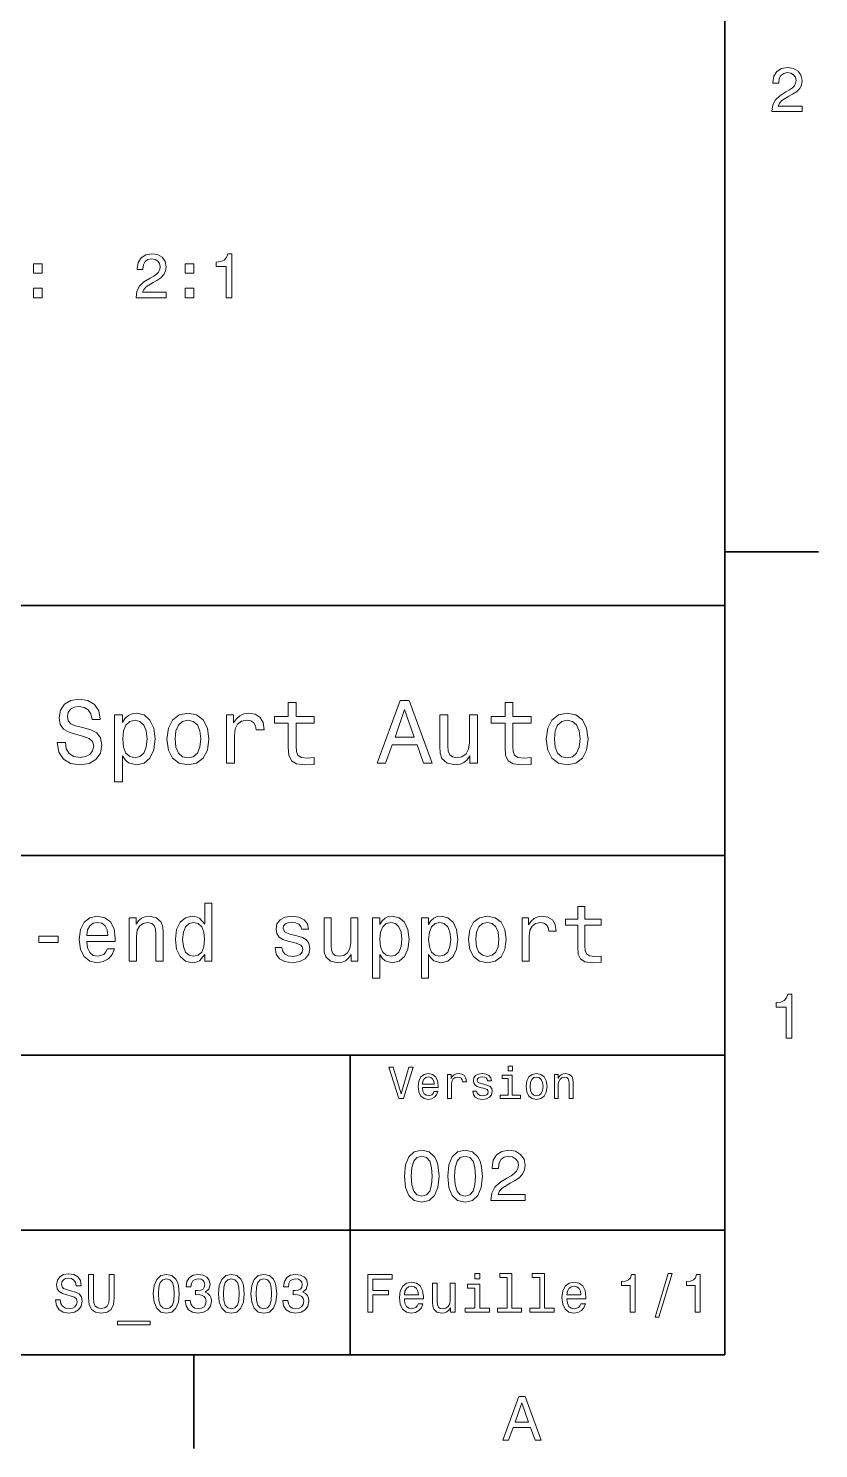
# Model space of a CAD drawing. Extents: x 0 to 420, y 0 to 297.
# Drawn here: x 354.2 to 417.5, y 2.5 to 116.2 of the extents above; entities that cross this region are included whole.
import ezdxf

# ---------------------------------------------------------------- set-up
doc = ezdxf.new("R2010")
doc.units = 0

msp = doc.modelspace()

# ---------------------------------------------------------------- linework, layer by layer
at = {"color": 7, "lineweight": 35}
for p, q in [((410, 10), (410, 287)), ((220, 70), (410, 70)), ((410, 70), (410, 10)), ((285, 50), (410, 50)), ((285, 34), (410, 34)), ((380, 10), (380, 34)), ((285, 20), (410, 20)), ((10, 10), (410, 10)), ((220, 10), (410, 10))]:
    msp.add_line(p, q, dxfattribs=at)
at = {"color": 7, "lineweight": 35, "ltscale": 0.1875}
for p, q in [((410, 74.300003), (417.5, 74.300003)), ((367.5, 10), (367.5, 2.5))]:
    msp.add_line(p, q, dxfattribs=at)
at = {"color": 7, "lineweight": 13}
for points in [[(413.76947, 109.566788), (416.175079, 109.566788), (416.175079, 110.000504), (414.273773, 110.000504), (414.3797, 110.237534), (414.561249, 110.434219), (415.121033, 110.79229), (415.418579, 110.943588), (415.751434, 111.160446), (415.988464, 111.412613), (416.124634, 111.710159), (416.175079, 112.048058), (416.089355, 112.471687), (415.852325, 112.804543), (415.489197, 113.016357), (415.020172, 113.092003), (414.536041, 113.006271), (414.167877, 112.769234), (413.930847, 112.390999), (413.850159, 111.891716), (413.850159, 111.821114), (414.309082, 111.821114), (414.309082, 111.861458), (414.354462, 112.204399), (414.490631, 112.456558), (414.707489, 112.617943), (414.994965, 112.673416), (415.287476, 112.622986), (415.504333, 112.496902), (415.645538, 112.300217), (415.695984, 112.053101), (415.660675, 111.821114), (415.56485, 111.624428), (415.403473, 111.452957), (415.181549, 111.301659), (414.884003, 111.140274), (414.389771, 110.827591), (414.041779, 110.494743), (413.835022, 110.091286), (413.76947, 109.581917)], [(362.872559, 94.653305), (365.278168, 94.653305), (365.278168, 95.087021), (363.376892, 95.087021), (363.482788, 95.324051), (363.664337, 95.520737), (364.224152, 95.878807), (364.521698, 96.030106), (364.854553, 96.246964), (365.091583, 96.499123), (365.227753, 96.796677), (365.278168, 97.134575), (365.192444, 97.558205), (364.955414, 97.891052), (364.592316, 98.102875), (364.123291, 98.17852), (363.63913, 98.092781), (363.270966, 97.855751), (363.033936, 97.477509), (362.953247, 96.978233), (362.953247, 96.907623), (363.412201, 96.907623), (363.412201, 96.947975), (363.457581, 97.290909), (363.59375, 97.543076), (363.810608, 97.704453), (364.098053, 97.759933), (364.390564, 97.709503), (364.607422, 97.58342), (364.748627, 97.386734), (364.799072, 97.139618), (364.763763, 96.907623), (364.667938, 96.710938), (364.506561, 96.539474), (364.284668, 96.388176), (363.987122, 96.226791), (363.492889, 95.914108), (363.144897, 95.581261), (362.93811, 95.177803), (362.872559, 94.668434)], [(370.084381, 94.653305), (370.543304, 94.653305), (370.543304, 98.17852), (370.200378, 98.17852), (370.109589, 97.87088), (369.92804, 97.664108), (369.650665, 97.543076), (369.267365, 97.502724), (369.267365, 97.144661), (370.084381, 97.144661)], [(354.647064, 96.610077), (355.343018, 96.610077), (355.343018, 97.361519), (354.647064, 97.361519)], [(366.791138, 96.610077), (367.487122, 96.610077), (367.487122, 97.361519), (366.791138, 97.361519)], [(354.647064, 94.653305), (355.343018, 94.653305), (355.343018, 95.404747), (354.647064, 95.404747)], [(366.791138, 94.653305), (367.487122, 94.653305), (367.487122, 95.404747), (366.791138, 95.404747)], [(357.20462, 59.030979), (356.549011, 59.030979), (356.693085, 58.267288), (357.053314, 57.70533), (357.608063, 57.366714), (358.357361, 57.244236), (359.099426, 57.359509), (359.654175, 57.67651), (360.007202, 58.17363), (360.136902, 58.82925), (360.028809, 59.420029), (359.726227, 59.801872), (359.236328, 60.054031), (358.580688, 60.241352), (358.018738, 60.378242), (357.651306, 60.536743), (357.442383, 60.767288), (357.377533, 61.127522), (357.442383, 61.451729), (357.6297, 61.696686), (357.917877, 61.862389), (358.314117, 61.920029), (358.71759, 61.84798), (359.034576, 61.653458), (359.24353, 61.32925), (359.344391, 60.889767), (360, 60.889767), (360, 60.904179), (359.884735, 61.581409), (359.546112, 62.085732), (359.01297, 62.402737), (358.292511, 62.510807), (357.644104, 62.402737), (357.139771, 62.100143), (356.815552, 61.631844), (356.700287, 61.026657), (356.793945, 60.486309), (357.067719, 60.118874), (357.5, 59.873917), (358.09079, 59.6866), (358.674347, 59.520893), (359.113831, 59.362389), (359.380402, 59.131844), (359.47406, 58.757202), (359.387604, 58.375359), (359.164276, 58.087173), (358.825653, 57.907059), (358.386169, 57.849422), (357.896271, 57.928673), (357.521606, 58.159222), (357.283875, 58.533859)], [(375.050415, 60.579971), (375.050415, 58.64193), (375.093658, 58.015129), (375.29538, 57.582851), (375.698853, 57.330688), (376.383301, 57.244236), (377.132568, 57.280258), (377.132568, 57.827808), (376.585022, 57.78458), (376.087891, 57.842216), (375.82132, 58.022331), (375.706055, 58.324928), (375.684448, 58.75), (375.684448, 60.579971), (377.132568, 60.579971), (377.132568, 61.120316), (375.684448, 61.120316), (375.684448, 62.251438), (375.050415, 62.251438), (375.050415, 61.120316), (373.955322, 61.120316), (373.955322, 60.579971)], [(382.175781, 57.381123), (382.838623, 57.381123), (383.364563, 58.850864), (385.360229, 58.850864), (385.886169, 57.381123), (386.563416, 57.381123), (384.733429, 62.388329), (383.998566, 62.388329)], [(383.595093, 59.463257), (384.365997, 61.667866), (385.136902, 59.463257)], [(392.399109, 60.579971), (392.399109, 58.64193), (392.442352, 58.015129), (392.644073, 57.582851), (393.047546, 57.330688), (393.731995, 57.244236), (394.481262, 57.280258), (394.481262, 57.827808), (393.933716, 57.78458), (393.436584, 57.842216), (393.170013, 58.022331), (393.054749, 58.324928), (393.033142, 58.75), (393.033142, 60.579971), (394.481262, 60.579971), (394.481262, 61.120316), (393.033142, 61.120316), (393.033142, 62.251438), (392.399109, 62.251438), (392.399109, 61.120316), (391.304016, 61.120316), (391.304016, 60.579971)], [(361.786743, 60.652016), (361.786743, 61.25), (361.15274, 61.25), (361.15274, 55.882565), (361.786743, 55.882565), (361.786743, 57.971901), (362.010101, 57.633286), (362.262268, 57.409943), (362.896271, 57.244236), (363.501465, 57.381123), (363.976959, 57.791786), (364.286743, 58.440201), (364.402039, 59.319164), (364.286743, 60.190922), (363.976959, 60.839336), (363.501465, 61.242794), (362.896271, 61.386887), (362.550446, 61.343658), (362.255066, 61.206772), (362.002899, 60.976223)], [(362.788208, 57.8134), (362.363129, 57.907059), (362.053314, 58.195244), (361.858795, 58.663544), (361.793945, 59.319164), (361.858795, 59.967579), (362.053314, 60.435879), (362.363129, 60.716858), (362.788208, 60.817722), (363.177246, 60.716858), (363.48703, 60.428673), (363.68158, 59.960373), (363.753601, 59.319164), (363.68158, 58.67075), (363.48703, 58.195244), (363.177246, 57.907059)], [(365.338623, 59.311958), (365.453888, 58.432995), (365.785309, 57.78458), (366.311249, 57.381123), (367.017303, 57.244236), (367.716125, 57.381123), (368.242065, 57.777374), (368.573486, 58.425793), (368.695984, 59.311958), (368.573486, 60.190922), (368.242065, 60.846542), (367.716125, 61.242794), (367.017303, 61.386887), (366.311249, 61.242794), (365.785309, 60.839336), (365.453888, 60.190922)], [(365.98703, 59.319164), (366.05188, 59.967579), (366.253601, 60.435879), (366.57782, 60.72406), (367.017303, 60.824928), (367.449585, 60.72406), (367.773773, 60.443081), (367.975525, 59.967579), (368.047546, 59.319164), (367.975525, 58.663544), (367.773773, 58.188038), (367.449585, 57.899853), (367.017303, 57.806194), (366.57782, 57.899853), (366.253601, 58.188038), (366.05188, 58.663544)], [(370.100861, 57.381123), (370.734863, 57.381123), (370.734863, 59.592937), (370.799713, 60.12608), (370.994232, 60.507923), (371.311249, 60.738472), (371.736328, 60.817722), (372.053314, 60.767288), (372.291077, 60.623199), (372.435181, 60.378242), (372.485596, 60.046829), (373.126801, 60.046829), (373.040344, 60.630402), (372.802612, 61.048271), (372.406342, 61.30043), (371.865997, 61.386887), (371.498566, 61.32925), (371.181549, 61.185158), (370.900574, 60.940201), (370.677246, 60.608788), (370.677246, 61.25), (370.100861, 61.25)], [(390.194519, 61.25), (389.560516, 61.25), (389.560516, 59.016571), (389.488464, 58.497837), (389.279541, 58.123196), (388.955322, 57.892651), (388.530243, 57.820602), (388.19165, 57.878242), (387.975494, 58.051151), (387.853027, 58.346542), (387.824219, 58.764408), (387.824219, 61.25), (387.190186, 61.25), (387.190186, 58.706772), (387.211792, 58.195244), (387.348694, 57.770172), (387.766571, 57.381123), (388.436584, 57.244236), (388.796814, 57.294666), (389.106628, 57.424351), (389.373199, 57.647694), (389.589325, 57.971901), (389.589325, 57.381123), (390.194519, 57.381123)], [(395.698853, 59.311958), (395.814117, 58.432995), (396.145508, 57.78458), (396.671448, 57.381123), (397.377502, 57.244236), (398.076355, 57.381123), (398.602295, 57.777374), (398.933716, 58.425793), (399.056183, 59.311958), (398.933716, 60.190922), (398.602295, 60.846542), (398.076355, 61.242794), (397.377502, 61.386887), (396.671448, 61.242794), (396.145508, 60.839336), (395.814117, 60.190922)], [(396.34726, 59.319164), (396.412109, 59.967579), (396.613831, 60.435879), (396.938019, 60.72406), (397.377502, 60.824928), (397.809784, 60.72406), (398.134003, 60.443081), (398.335724, 59.967579), (398.407776, 59.319164), (398.335724, 58.663544), (398.134003, 58.188038), (397.809784, 57.899853), (397.377502, 57.806194), (396.938019, 57.899853), (396.613831, 58.188038), (396.412109, 58.663544)], [(368.363098, 42.068443), (368.363098, 41.530258), (368.933716, 41.530258), (368.933716, 46.185879), (368.369568, 46.185879), (368.369568, 44.480545), (367.93515, 44.973343), (367.669312, 45.090057), (367.364532, 45.135445), (366.813385, 45.005764), (366.385437, 44.642651), (366.106628, 44.059078), (366.009338, 43.274494), (366.106628, 42.489914), (366.385437, 41.899857), (366.813385, 41.530258), (367.364532, 41.407059), (367.669312, 41.45245), (367.94165, 41.569164)], [(398.216125, 44.409222), (398.216125, 42.664986), (398.255035, 42.100864), (398.436584, 41.711815), (398.799683, 41.484871), (399.41571, 41.407059), (400.090027, 41.43948), (400.090027, 41.932274), (399.597229, 41.893372), (399.149841, 41.945244), (398.909912, 42.107349), (398.806183, 42.379681), (398.786743, 42.762245), (398.786743, 44.409222), (400.090027, 44.409222), (400.090027, 44.895531), (398.786743, 44.895531), (398.786743, 45.913544), (398.216125, 45.913544), (398.216125, 44.895531), (397.23053, 44.895531), (397.23053, 44.409222)], [(358.91571, 43.105907), (361.19812, 43.105907), (361.20459, 43.371758), (361.100861, 44.117435), (360.815552, 44.675072), (360.361664, 45.012245), (359.758636, 45.135445), (359.168579, 45.005764), (358.714691, 44.642651), (358.422913, 44.052593), (358.319153, 43.274494), (358.416412, 42.476944), (358.708191, 41.893372), (359.155609, 41.530258), (359.739197, 41.407059), (360.244934, 41.491352), (360.659943, 41.711815), (360.964691, 42.061958), (361.139771, 42.528816), (360.575623, 42.528816), (360.458923, 42.269451), (360.290344, 42.074928), (359.810516, 41.919308), (359.440918, 41.990631), (359.162079, 42.217579), (358.98053, 42.587173), (358.91571, 43.086452)], [(358.91571, 43.585735), (358.98703, 44.033138), (359.162079, 44.363831), (359.427948, 44.564842), (359.778076, 44.636166), (360.121735, 44.564842), (360.387604, 44.363831), (360.549683, 44.033138), (360.608063, 43.585735)], [(362.319885, 41.530258), (362.890472, 41.530258), (362.890472, 43.540344), (362.948822, 44.000721), (363.136871, 44.337894), (363.42865, 44.545387), (363.817719, 44.623199), (364.128967, 44.558357), (364.323486, 44.383286), (364.420746, 44.091499), (364.453156, 43.70245), (364.453156, 41.530258), (365.023773, 41.530258), (365.023773, 43.819164), (364.997833, 44.279537), (364.881104, 44.662102), (364.498535, 45.012245), (363.902008, 45.135445), (363.57132, 45.090057), (363.29248, 44.966858), (363.052582, 44.759365), (362.864532, 44.480545), (362.864532, 45.012245), (362.319885, 45.012245)], [(367.461792, 44.623199), (367.837891, 44.532421), (368.123199, 44.279537), (368.291779, 43.858067), (368.356628, 43.274494), (368.291779, 42.684437), (368.123199, 42.262966), (367.837891, 42.003601), (367.461792, 41.919308), (367.105164, 42.003601), (366.832825, 42.262966), (366.651276, 42.690922), (366.592926, 43.274494), (366.651276, 43.851585), (366.832825, 44.273052), (367.105164, 44.532421)], [(375.735596, 43.559795), (375.184418, 43.68948), (374.77594, 43.838615), (374.639771, 44.143372), (374.67865, 44.357346), (374.814819, 44.512966), (375.035278, 44.610229), (375.353027, 44.649136), (375.657776, 44.610229), (375.897675, 44.493515), (376.053314, 44.318443), (376.118134, 44.085014), (376.675781, 44.085014), (376.675781, 44.09798), (376.578522, 44.519451), (376.312683, 44.850143), (375.897675, 45.057636), (375.353027, 45.135445), (374.80188, 45.057636), (374.399841, 44.843658), (374.146973, 44.525936), (374.069153, 44.123917), (374.127502, 43.734871), (374.309082, 43.462536), (374.60733, 43.268009), (375.041779, 43.131844), (375.677216, 42.976223), (376.066284, 42.814121), (376.170013, 42.684437), (376.208923, 42.489914), (376.150574, 42.25), (375.994934, 42.068443), (375.742065, 41.951729), (375.404877, 41.912823), (375.048279, 41.951729), (374.788879, 42.087894), (374.613831, 42.308357), (374.54248, 42.61311), (373.991333, 42.61311), (374.082123, 42.094379), (374.347961, 41.7183), (374.76944, 41.491352), (375.353027, 41.407059), (375.962524, 41.491352), (376.409943, 41.7183), (376.682251, 42.081409), (376.779541, 42.554752), (376.708191, 42.963257), (376.507202, 43.242073), (376.176514, 43.42363)], [(380.618134, 45.012245), (380.047546, 45.012245), (380.047546, 43.002159), (379.982697, 42.535301), (379.794647, 42.198124), (379.502869, 41.990631), (379.1203, 41.925793), (378.815552, 41.977665), (378.621033, 42.133286), (378.510803, 42.399136), (378.484863, 42.775215), (378.484863, 45.012245), (377.914246, 45.012245), (377.914246, 42.723343), (377.933716, 42.262966), (378.056915, 41.880402), (378.432983, 41.530258), (379.036011, 41.407059), (379.360229, 41.45245), (379.639038, 41.569164), (379.878967, 41.770172), (380.073486, 42.061958), (380.073486, 41.530258), (380.618134, 41.530258)], [(382.375366, 44.474064), (382.375366, 45.012245), (381.804749, 45.012245), (381.804749, 40.181557), (382.375366, 40.181557), (382.375366, 42.061958), (382.576355, 41.757202), (382.803284, 41.556194), (383.373901, 41.407059), (383.918579, 41.530258), (384.346527, 41.899857), (384.625366, 42.483429), (384.729095, 43.274494), (384.625366, 44.059078), (384.346527, 44.642651), (383.918579, 45.005764), (383.373901, 45.135445), (383.062683, 45.096542), (382.796814, 44.973343), (382.569885, 44.76585)], [(383.276642, 41.919308), (382.894073, 42.003601), (382.615265, 42.262966), (382.440186, 42.684437), (382.381836, 43.274494), (382.440186, 43.858067), (382.615265, 44.279537), (382.894073, 44.532421), (383.276642, 44.623199), (383.62677, 44.532421), (383.905609, 44.273052), (384.080688, 43.851585), (384.145508, 43.274494), (384.080688, 42.690922), (383.905609, 42.262966), (383.62677, 42.003601)], [(386.278809, 44.474064), (386.278809, 45.012245), (385.708191, 45.012245), (385.708191, 40.181557), (386.278809, 40.181557), (386.278809, 42.061958), (386.479797, 41.757202), (386.706757, 41.556194), (387.277374, 41.407059), (387.822021, 41.530258), (388.25, 41.899857), (388.528809, 42.483429), (388.632568, 43.274494), (388.528809, 44.059078), (388.25, 44.642651), (387.822021, 45.005764), (387.277374, 45.135445), (386.966125, 45.096542), (386.700287, 44.973343), (386.473328, 44.76585)], [(387.180115, 41.919308), (386.797546, 42.003601), (386.518738, 42.262966), (386.343658, 42.684437), (386.285278, 43.274494), (386.343658, 43.858067), (386.518738, 44.279537), (386.797546, 44.532421), (387.180115, 44.623199), (387.530243, 44.532421), (387.809082, 44.273052), (387.984131, 43.851585), (388.048981, 43.274494), (387.984131, 42.690922), (387.809082, 42.262966), (387.530243, 42.003601)], [(389.475494, 43.268009), (389.579224, 42.476944), (389.877502, 41.893372), (390.350861, 41.530258), (390.986298, 41.407059), (391.615265, 41.530258), (392.088593, 41.886887), (392.386871, 42.470459), (392.497101, 43.268009), (392.386871, 44.059078), (392.088593, 44.649136), (391.615265, 45.005764), (390.986298, 45.135445), (390.350861, 45.005764), (389.877502, 44.642651), (389.579224, 44.059078)], [(390.059082, 43.274494), (390.117432, 43.858067), (390.298981, 44.279537), (390.590759, 44.538902), (390.986298, 44.629681), (391.375336, 44.538902), (391.667145, 44.286022), (391.848694, 43.858067), (391.913513, 43.274494), (391.848694, 42.684437), (391.667145, 42.256481), (391.375336, 41.997116), (390.986298, 41.912823), (390.590759, 41.997116), (390.298981, 42.256481), (390.117432, 42.684437)], [(393.761505, 41.530258), (394.332123, 41.530258), (394.332123, 43.520893), (394.390472, 44.000721), (394.565552, 44.344379), (394.850861, 44.551872), (395.233398, 44.623199), (395.518707, 44.577808), (395.732697, 44.448124), (395.862366, 44.227665), (395.907776, 43.929394), (396.484863, 43.929394), (396.407043, 44.454609), (396.193054, 44.830692), (395.836426, 45.057636), (395.350128, 45.135445), (395.01944, 45.083572), (394.734131, 44.953888), (394.481262, 44.733429), (394.280243, 44.435158), (394.280243, 45.012245), (393.761505, 45.012245)], [(355.070587, 43.015129), (356.639771, 43.015129), (356.639771, 43.527378), (355.070587, 43.527378)], [(414.909241, 35.366787), (415.368164, 35.366787), (415.368164, 38.892002), (415.025208, 38.892002), (414.934448, 38.584366), (414.752899, 38.377594), (414.475525, 38.256557), (414.092224, 38.216209), (414.092224, 37.858143), (414.909241, 37.858143)], [(384.71109, 33.03458), (384.08429, 30.905619), (383.439484, 33.03458), (383.09726, 33.03458), (383.904175, 30.530979), (384.264404, 30.530979), (385.053314, 33.03458)], [(392.992798, 33.117435), (392.657776, 33.117435), (392.657776, 32.757202), (392.992798, 32.757202)], [(385.784576, 31.40634), (387.052582, 31.40634), (387.056183, 31.554033), (386.998566, 31.9683), (386.840057, 32.278099), (386.587891, 32.465416), (386.252869, 32.533859), (385.925079, 32.461815), (385.672913, 32.260086), (385.510803, 31.932276), (385.453156, 31.5), (385.507202, 31.056915), (385.669312, 30.732708), (385.917877, 30.530979), (386.242065, 30.462536), (386.523041, 30.509365), (386.753601, 30.631844), (386.922913, 30.826368), (387.020172, 31.085733), (386.706787, 31.085733), (386.641937, 30.941643), (386.548279, 30.833572), (386.281708, 30.747118), (386.076355, 30.786743), (385.921478, 30.912823), (385.820618, 31.118155), (385.784576, 31.395533)], [(385.784576, 31.672911), (385.824219, 31.921469), (385.921478, 32.105186), (386.069153, 32.216858), (386.263702, 32.256485), (386.45462, 32.216858), (386.602295, 32.105186), (386.692352, 31.921469), (386.724792, 31.672911)], [(387.794678, 30.530979), (388.111664, 30.530979), (388.111664, 31.636887), (388.144104, 31.903458), (388.241364, 32.094379), (388.399841, 32.209652), (388.612396, 32.249279), (388.770905, 32.224064), (388.889771, 32.152016), (388.961823, 32.029537), (388.98703, 31.863832), (389.307648, 31.863832), (389.264404, 32.155621), (389.145538, 32.364552), (388.947418, 32.490635), (388.677246, 32.533859), (388.49353, 32.505043), (388.335022, 32.432995), (388.194519, 32.310516), (388.082855, 32.144814), (388.082855, 32.465416), (387.794678, 32.465416)], [(390.791779, 31.658501), (390.485596, 31.730547), (390.258636, 31.8134), (390.182983, 31.982708), (390.20462, 32.101585), (390.280273, 32.188038), (390.40274, 32.242073), (390.579254, 32.263687), (390.748566, 32.242073), (390.881836, 32.177231), (390.968292, 32.079971), (391.004333, 31.950287), (391.314117, 31.950287), (391.314117, 31.957493), (391.260101, 32.191643), (391.112396, 32.375359), (390.881836, 32.490635), (390.579254, 32.533859), (390.273041, 32.490635), (390.049713, 32.371758), (389.90921, 32.195244), (389.865997, 31.971901), (389.898407, 31.755764), (389.999268, 31.604465), (390.164978, 31.496397), (390.406342, 31.420748), (390.759369, 31.334293), (390.975494, 31.244236), (391.033142, 31.17219), (391.054749, 31.064121), (391.022339, 30.930836), (390.935883, 30.829971), (390.79538, 30.765129), (390.608063, 30.743515), (390.409943, 30.765129), (390.265839, 30.840778), (390.168579, 30.963255), (390.128967, 31.132565), (389.822754, 31.132565), (389.873199, 30.844379), (390.020905, 30.635447), (390.255035, 30.509365), (390.579254, 30.462536), (390.917877, 30.509365), (391.166412, 30.635447), (391.317719, 30.837175), (391.371765, 31.100143), (391.332123, 31.327089), (391.220459, 31.481987), (391.036743, 31.582851)], [(392.981995, 30.79755), (392.981995, 32.400574), (392.167877, 32.400574), (392.167877, 32.130402), (392.664978, 32.130402), (392.664978, 30.79755), (392.016571, 30.79755), (392.016571, 30.530979), (393.637604, 30.530979), (393.637604, 30.79755)], [(394.087891, 31.496397), (394.145538, 31.056915), (394.311249, 30.732708), (394.574219, 30.530979), (394.927246, 30.462536), (395.276672, 30.530979), (395.539612, 30.729107), (395.705322, 31.053314), (395.766571, 31.496397), (395.705322, 31.935879), (395.539612, 32.263687), (395.276672, 32.461815), (394.927246, 32.533859), (394.574219, 32.461815), (394.311249, 32.260086), (394.145538, 31.935879)], [(394.412109, 31.5), (394.444519, 31.824207), (394.54538, 32.058357), (394.707489, 32.20245), (394.927246, 32.25288), (395.143372, 32.20245), (395.305481, 32.061958), (395.406342, 31.824207), (395.442352, 31.5), (395.406342, 31.17219), (395.305481, 30.934437), (395.143372, 30.790344), (394.927246, 30.743515), (394.707489, 30.790344), (394.54538, 30.934437), (394.444519, 31.17219)], [(396.350159, 30.530979), (396.667145, 30.530979), (396.667145, 31.647694), (396.699554, 31.903458), (396.804047, 32.090778), (396.966125, 32.206051), (397.182281, 32.249279), (397.355194, 32.213257), (397.463257, 32.115993), (397.517303, 31.95389), (397.535309, 31.737751), (397.535309, 30.530979), (397.852295, 30.530979), (397.852295, 31.802593), (397.837891, 32.058357), (397.773041, 32.270893), (397.560516, 32.465416), (397.229095, 32.533859), (397.04538, 32.508644), (396.890503, 32.440201), (396.757202, 32.324928), (396.65274, 32.170029), (396.65274, 32.465416), (396.350159, 32.465416)], [(384.345825, 24.314121), (384.432281, 23.409224), (384.703156, 22.763689), (385.135437, 22.371759), (385.734863, 22.244957), (386.328522, 22.371759), (386.760803, 22.763689), (387.02594, 23.409224), (387.118164, 24.314121), (387.02594, 25.213257), (386.916412, 25.570606), (386.760803, 25.864553), (386.328522, 26.256485), (385.734863, 26.38905), (385.135437, 26.256485), (384.703156, 25.858791), (384.432281, 25.213257)], [(387.815552, 24.314121), (387.902008, 23.409224), (388.172913, 22.763689), (388.605194, 22.371759), (389.20462, 22.244957), (389.798279, 22.371759), (390.23056, 22.763689), (390.495667, 23.409224), (390.587891, 24.314121), (390.495667, 25.213257), (390.386169, 25.570606), (390.23056, 25.864553), (389.798279, 26.256485), (389.20462, 26.38905), (388.605194, 26.256485), (388.172913, 25.858791), (387.902008, 25.213257)], [(391.268005, 22.360231), (394.017303, 22.360231), (394.017303, 22.855909), (391.844391, 22.855909), (391.965424, 23.126802), (392.172913, 23.351585), (392.812683, 23.760807), (393.15274, 23.933718), (393.533142, 24.181557), (393.804047, 24.469742), (393.959656, 24.809799), (394.017303, 25.195967), (393.919312, 25.680117), (393.648407, 26.06052), (393.233429, 26.302595), (392.697418, 26.38905), (392.144104, 26.291067), (391.723328, 26.020174), (391.452454, 25.587896), (391.360229, 25.017292), (391.360229, 24.9366), (391.884735, 24.9366), (391.884735, 24.98271), (391.936584, 25.374641), (392.092224, 25.662825), (392.340057, 25.847263), (392.668579, 25.910664), (393.002869, 25.853027), (393.250732, 25.708935), (393.412109, 25.48415), (393.469727, 25.201729), (393.429382, 24.9366), (393.319885, 24.711817), (393.135437, 24.51585), (392.881836, 24.342941), (392.541779, 24.158503), (391.976959, 23.801153), (391.579254, 23.42075), (391.342926, 22.959656), (391.268005, 22.377522)], [(384.899139, 24.314121), (384.945251, 25.011528), (385.089325, 25.51297), (385.348694, 25.806917), (385.734863, 25.910664), (386.115265, 25.806917), (386.374634, 25.51297), (386.518738, 25.011528), (386.56485, 24.314121), (386.518738, 23.610952), (386.374634, 23.10951), (386.115265, 22.815563), (385.734863, 22.717581), (385.348694, 22.815563), (385.089325, 23.10951), (384.945251, 23.610952)], [(388.368866, 24.314121), (388.414978, 25.011528), (388.559082, 25.51297), (388.818451, 25.806917), (389.20462, 25.910664), (389.585022, 25.806917), (389.844391, 25.51297), (389.988464, 25.011528), (390.034576, 24.314121), (389.988464, 23.610952), (389.844391, 23.10951), (389.585022, 22.815563), (389.20462, 22.717581), (388.818451, 22.815563), (388.559082, 23.10951), (388.414978, 23.610952)], [(356.799713, 14.418589), (356.406342, 14.418589), (356.492798, 13.960375), (356.708923, 13.623199), (357.041779, 13.42003), (357.491333, 13.346542), (357.936584, 13.415707), (358.26944, 13.605908), (358.481262, 13.904179), (358.559082, 14.297551), (358.494232, 14.652018), (358.312683, 14.881124), (358.018738, 15.032421), (357.625366, 15.144814), (357.288177, 15.226946), (357.067719, 15.322046), (356.942352, 15.460375), (356.903442, 15.676514), (356.942352, 15.871038), (357.054749, 16.018013), (357.227661, 16.117435), (357.465424, 16.152018), (357.707489, 16.108789), (357.897675, 15.992075), (358.023041, 15.797551), (358.083557, 15.533862), (358.476929, 15.533862), (358.476929, 15.542507), (358.407776, 15.948848), (358.20459, 16.251442), (357.884705, 16.441643), (357.452454, 16.506485), (357.063385, 16.441643), (356.760803, 16.260086), (356.566284, 15.979107), (356.497101, 15.615994), (356.553314, 15.291787), (356.71756, 15.071326), (356.976929, 14.924352), (357.33139, 14.81196), (357.681549, 14.712537), (357.945251, 14.617435), (358.105194, 14.479107), (358.161377, 14.254323), (358.109497, 14.025216), (357.975494, 13.852305), (357.772339, 13.744237), (357.508636, 13.709655), (357.214691, 13.757205), (356.989899, 13.895534), (356.84726, 14.120317)], [(359.05188, 14.569885), (359.112396, 14.029539), (359.302582, 13.644813), (359.622467, 13.424352), (360.085022, 13.346542), (360.543213, 13.424352), (360.863098, 13.644813), (361.053314, 14.025216), (361.118164, 14.569885), (361.118164, 16.428675), (360.716125, 16.428675), (360.716125, 14.548271), (360.677216, 14.180836), (360.560516, 13.917148), (360.361664, 13.761528), (360.085022, 13.709655), (359.799713, 13.761528), (359.600861, 13.917148), (359.484131, 14.176514), (359.449554, 14.548271), (359.449554, 16.428675), (359.05188, 16.428675)], [(364.247833, 14.894093), (364.312683, 14.215418), (364.515839, 13.731268), (364.840057, 13.43732), (365.289612, 13.342219), (365.734863, 13.43732), (366.059082, 13.731268), (366.257904, 14.215418), (366.327087, 14.894093), (366.257904, 15.568444), (366.175781, 15.836456), (366.059082, 16.056917), (365.734863, 16.350864), (365.289612, 16.450289), (364.840057, 16.350864), (364.515839, 16.052593), (364.312683, 15.568444)], [(364.662811, 14.894093), (364.697388, 15.417148), (364.805481, 15.793228), (365, 16.013689), (365.289612, 16.091499), (365.574921, 16.013689), (365.76944, 15.793228), (365.877502, 15.417148), (365.912109, 14.894093), (365.877502, 14.366715), (365.76944, 13.990634), (365.574921, 13.770173), (365.289612, 13.696686), (365, 13.770173), (364.805481, 13.990634), (364.697388, 14.366715)], [(366.802582, 14.371037), (366.802582, 14.340778), (366.871765, 13.925793), (367.074921, 13.614553), (367.394806, 13.415707), (367.818451, 13.342219), (368.268005, 13.415707), (368.605194, 13.605908), (368.82132, 13.908502), (368.899139, 14.297551), (368.864532, 14.552594), (368.76944, 14.760087), (368.613831, 14.92003), (368.406342, 15.036744), (368.687317, 15.270173), (368.786743, 15.641932), (368.721893, 15.979107), (368.536011, 16.23415), (368.233429, 16.394093), (367.818451, 16.450289), (367.429382, 16.381124), (367.131104, 16.190922), (366.936584, 15.888329), (366.871765, 15.486312), (366.871765, 15.456053), (367.25647, 15.456053), (367.291046, 15.73271), (367.403442, 15.931557), (367.585022, 16.052593), (367.840057, 16.095821), (368.06485, 16.061239), (368.229095, 15.970462), (368.328522, 15.823487), (368.367432, 15.62464), (368.328522, 15.412825), (368.224792, 15.270173), (368.043213, 15.183718), (367.796814, 15.157782), (367.628235, 15.162104), (367.628235, 14.820605), (367.840057, 14.829251), (368.112396, 14.790346), (368.315552, 14.6866), (368.436584, 14.518012), (368.479828, 14.297551), (368.432281, 14.04683), (368.306915, 13.860951), (368.108063, 13.744237), (367.84436, 13.705332), (367.572052, 13.748559), (367.373199, 13.878242), (367.247833, 14.085735), (367.200287, 14.371037)], [(369.452454, 14.894093), (369.517273, 14.215418), (369.720459, 13.731268), (370.044678, 13.43732), (370.494232, 13.342219), (370.939484, 13.43732), (371.263672, 13.731268), (371.462524, 14.215418), (371.531708, 14.894093), (371.462524, 15.568444), (371.380402, 15.836456), (371.263672, 16.056917), (370.939484, 16.350864), (370.494232, 16.450289), (370.044678, 16.350864), (369.720459, 16.052593), (369.517273, 15.568444)], [(369.867432, 14.894093), (369.902008, 15.417148), (370.010071, 15.793228), (370.20459, 16.013689), (370.494232, 16.091499), (370.779541, 16.013689), (370.97406, 15.793228), (371.082123, 15.417148), (371.116699, 14.894093), (371.082123, 14.366715), (370.97406, 13.990634), (370.779541, 13.770173), (370.494232, 13.696686), (370.20459, 13.770173), (370.010071, 13.990634), (369.902008, 14.366715)], [(372.054749, 14.894093), (372.119598, 14.215418), (372.322754, 13.731268), (372.646973, 13.43732), (373.096527, 13.342219), (373.541779, 13.43732), (373.865997, 13.731268), (374.064819, 14.215418), (374.134003, 14.894093), (374.064819, 15.568444), (373.982697, 15.836456), (373.865997, 16.056917), (373.541779, 16.350864), (373.096527, 16.450289), (372.646973, 16.350864), (372.322754, 16.052593), (372.119598, 15.568444)], [(372.469727, 14.894093), (372.504303, 15.417148), (372.612396, 15.793228), (372.806915, 16.013689), (373.096527, 16.091499), (373.381836, 16.013689), (373.576355, 15.793228), (373.684418, 15.417148), (373.719025, 14.894093), (373.684418, 14.366715), (373.576355, 13.990634), (373.381836, 13.770173), (373.096527, 13.696686), (372.806915, 13.770173), (372.612396, 13.990634), (372.504303, 14.366715)], [(374.609497, 14.371037), (374.609497, 14.340778), (374.67868, 13.925793), (374.881836, 13.614553), (375.201721, 13.415707), (375.625366, 13.342219), (376.074921, 13.415707), (376.412109, 13.605908), (376.628235, 13.908502), (376.706055, 14.297551), (376.671448, 14.552594), (376.576355, 14.760087), (376.420746, 14.92003), (376.213257, 15.036744), (376.494232, 15.270173), (376.593658, 15.641932), (376.528809, 15.979107), (376.342926, 16.23415), (376.040344, 16.394093), (375.625366, 16.450289), (375.236298, 16.381124), (374.938049, 16.190922), (374.7435, 15.888329), (374.67868, 15.486312), (374.67868, 15.456053), (375.063385, 15.456053), (375.097961, 15.73271), (375.210358, 15.931557), (375.391937, 16.052593), (375.646973, 16.095821), (375.871765, 16.061239), (376.036011, 15.970462), (376.135437, 15.823487), (376.174347, 15.62464), (376.135437, 15.412825), (376.031708, 15.270173), (375.850128, 15.183718), (375.603729, 15.157782), (375.43515, 15.162104), (375.43515, 14.820605), (375.646973, 14.829251), (375.919312, 14.790346), (376.122467, 14.6866), (376.2435, 14.518012), (376.286743, 14.297551), (376.239197, 14.04683), (376.113831, 13.860951), (375.914978, 13.744237), (375.651306, 13.705332), (375.378967, 13.748559), (375.180115, 13.878242), (375.054749, 14.085735), (375.007202, 14.371037)], [(381.414978, 13.428675), (381.817017, 13.428675), (381.817017, 14.807637), (383.079254, 14.807637), (383.079254, 15.166427), (381.817017, 15.166427), (381.817017, 16.065563), (383.368866, 16.065563), (383.368866, 16.428675), (381.414978, 16.428675)], [(390.389038, 16.532421), (389.98703, 16.532421), (389.98703, 16.100145), (390.389038, 16.100145)], [(392.572052, 16.212536), (392.572052, 13.748559), (391.789612, 13.748559), (391.789612, 13.428675), (393.73056, 13.428675), (393.73056, 13.748559), (392.952454, 13.748559), (392.952454, 16.532421), (391.975494, 16.532421), (391.975494, 16.212536)], [(395.174347, 16.212536), (395.174347, 13.748559), (394.391937, 13.748559), (394.391937, 13.428675), (396.332855, 13.428675), (396.332855, 13.748559), (395.554749, 13.748559), (395.554749, 16.532421), (394.57782, 16.532421), (394.57782, 16.212536)], [(402.416443, 13.428675), (402.809814, 13.428675), (402.809814, 16.450289), (402.515839, 16.450289), (402.438049, 16.1866), (402.28241, 16.009367), (402.044678, 15.905621), (401.716125, 15.871038), (401.716125, 15.564121), (402.416443, 15.564121)], [(404.42218, 13.026657), (404.720459, 13.026657), (405.766571, 16.510807), (405.463989, 16.510807)], [(407.621033, 13.428675), (408.014404, 13.428675), (408.014404, 16.450289), (407.720459, 16.450289), (407.642639, 16.1866), (407.48703, 16.009367), (407.249268, 15.905621), (406.920746, 15.871038), (406.920746, 15.564121), (407.621033, 15.564121)], [(384.341492, 14.479107), (385.863098, 14.479107), (385.867432, 14.656341), (385.798279, 15.153459), (385.608063, 15.525217), (385.305481, 15.75), (384.903473, 15.832133), (384.510101, 15.745678), (384.207489, 15.503603), (384.01297, 15.110231), (383.943817, 14.591499), (384.008636, 14.059798), (384.203156, 13.67075), (384.501434, 13.428675), (384.890503, 13.346542), (385.227661, 13.402739), (385.504333, 13.549712), (385.707489, 13.783141), (385.824219, 14.09438), (385.44812, 14.09438), (385.370331, 13.92147), (385.257935, 13.791787), (384.938049, 13.688041), (384.69165, 13.735591), (384.505768, 13.886888), (384.384735, 14.133286), (384.341492, 14.466139)], [(384.341492, 14.798992), (384.389038, 15.097262), (384.505768, 15.317724), (384.682983, 15.45173), (384.916412, 15.49928), (385.145538, 15.45173), (385.322754, 15.317724), (385.430847, 15.097262), (385.469727, 14.798992)], [(388.400574, 15.75), (388.020172, 15.75), (388.020172, 14.409943), (387.976959, 14.098703), (387.851593, 13.873919), (387.657074, 13.735591), (387.402008, 13.692364), (387.198853, 13.726946), (387.069153, 13.830692), (386.995667, 14.007925), (386.978394, 14.258646), (386.978394, 15.75), (386.597992, 15.75), (386.597992, 14.224064), (386.610962, 13.917148), (386.693085, 13.662104), (386.943817, 13.428675), (387.345825, 13.346542), (387.561951, 13.376801), (387.747833, 13.454611), (387.907776, 13.588617), (388.037476, 13.783141), (388.037476, 13.428675), (388.400574, 13.428675)], [(390.376068, 13.748559), (390.376068, 15.672191), (389.399139, 15.672191), (389.399139, 15.347983), (389.995667, 15.347983), (389.995667, 13.748559), (389.21759, 13.748559), (389.21759, 13.428675), (391.162811, 13.428675), (391.162811, 13.748559)], [(397.353027, 14.479107), (398.874634, 14.479107), (398.878967, 14.656341), (398.809814, 15.153459), (398.619598, 15.525217), (398.317017, 15.75), (397.914978, 15.832133), (397.521606, 15.745678), (397.219025, 15.503603), (397.024506, 15.110231), (396.955322, 14.591499), (397.020172, 14.059798), (397.214691, 13.67075), (397.51297, 13.428675), (397.902008, 13.346542), (398.239197, 13.402739), (398.515839, 13.549712), (398.719025, 13.783141), (398.835724, 14.09438), (398.459656, 14.09438), (398.381836, 13.92147), (398.26944, 13.791787), (397.949554, 13.688041), (397.703186, 13.735591), (397.517303, 13.886888), (397.39624, 14.133286), (397.353027, 14.466139)], [(397.353027, 14.798992), (397.400574, 15.097262), (397.517303, 15.317724), (397.694519, 15.45173), (397.927948, 15.49928), (398.157074, 15.45173), (398.33429, 15.317724), (398.442352, 15.097262), (398.481262, 14.798992)], [(361.386169, 12.711096), (361.386169, 12.408502), (363.988464, 12.408502), (363.988464, 12.711096)], [(392.216858, 3.166787), (392.680847, 3.166787), (393.049011, 4.195605), (394.445984, 4.195605), (394.814117, 3.166787), (395.288177, 3.166787), (394.007202, 6.67183), (393.492798, 6.67183)], [(393.210388, 4.624279), (393.75, 6.167507), (394.289642, 4.624279)]]:
    msp.add_lwpolyline(points, close=True, dxfattribs=at)

doc.saveas('drawing.dxf')
